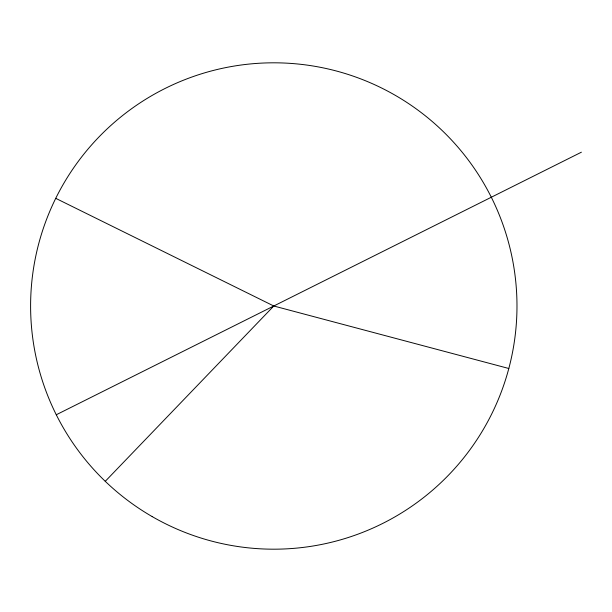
<?xml version="1.0" encoding="UTF-8"?>
<svg xmlns="http://www.w3.org/2000/svg" width="612" height="612" viewBox="0 0 612 612"><rect width="100%" height="100%" fill="white"/><g stroke="black" fill="none" stroke-linecap="round" stroke-linejoin="round"><path stroke-width="0.92" d="M105.256 481.323L273.786 306L508.809 368.493M56.273 414.76L581.4 152.197M55.73 198.334L273.786 306M152.197 516.605A243.186 243.186 0 0 0 516.979 306A243.186 243.186 0 0 0 152.197 95.395A243.186 243.186 0 0 0 152.197 516.605"/></g></svg>
